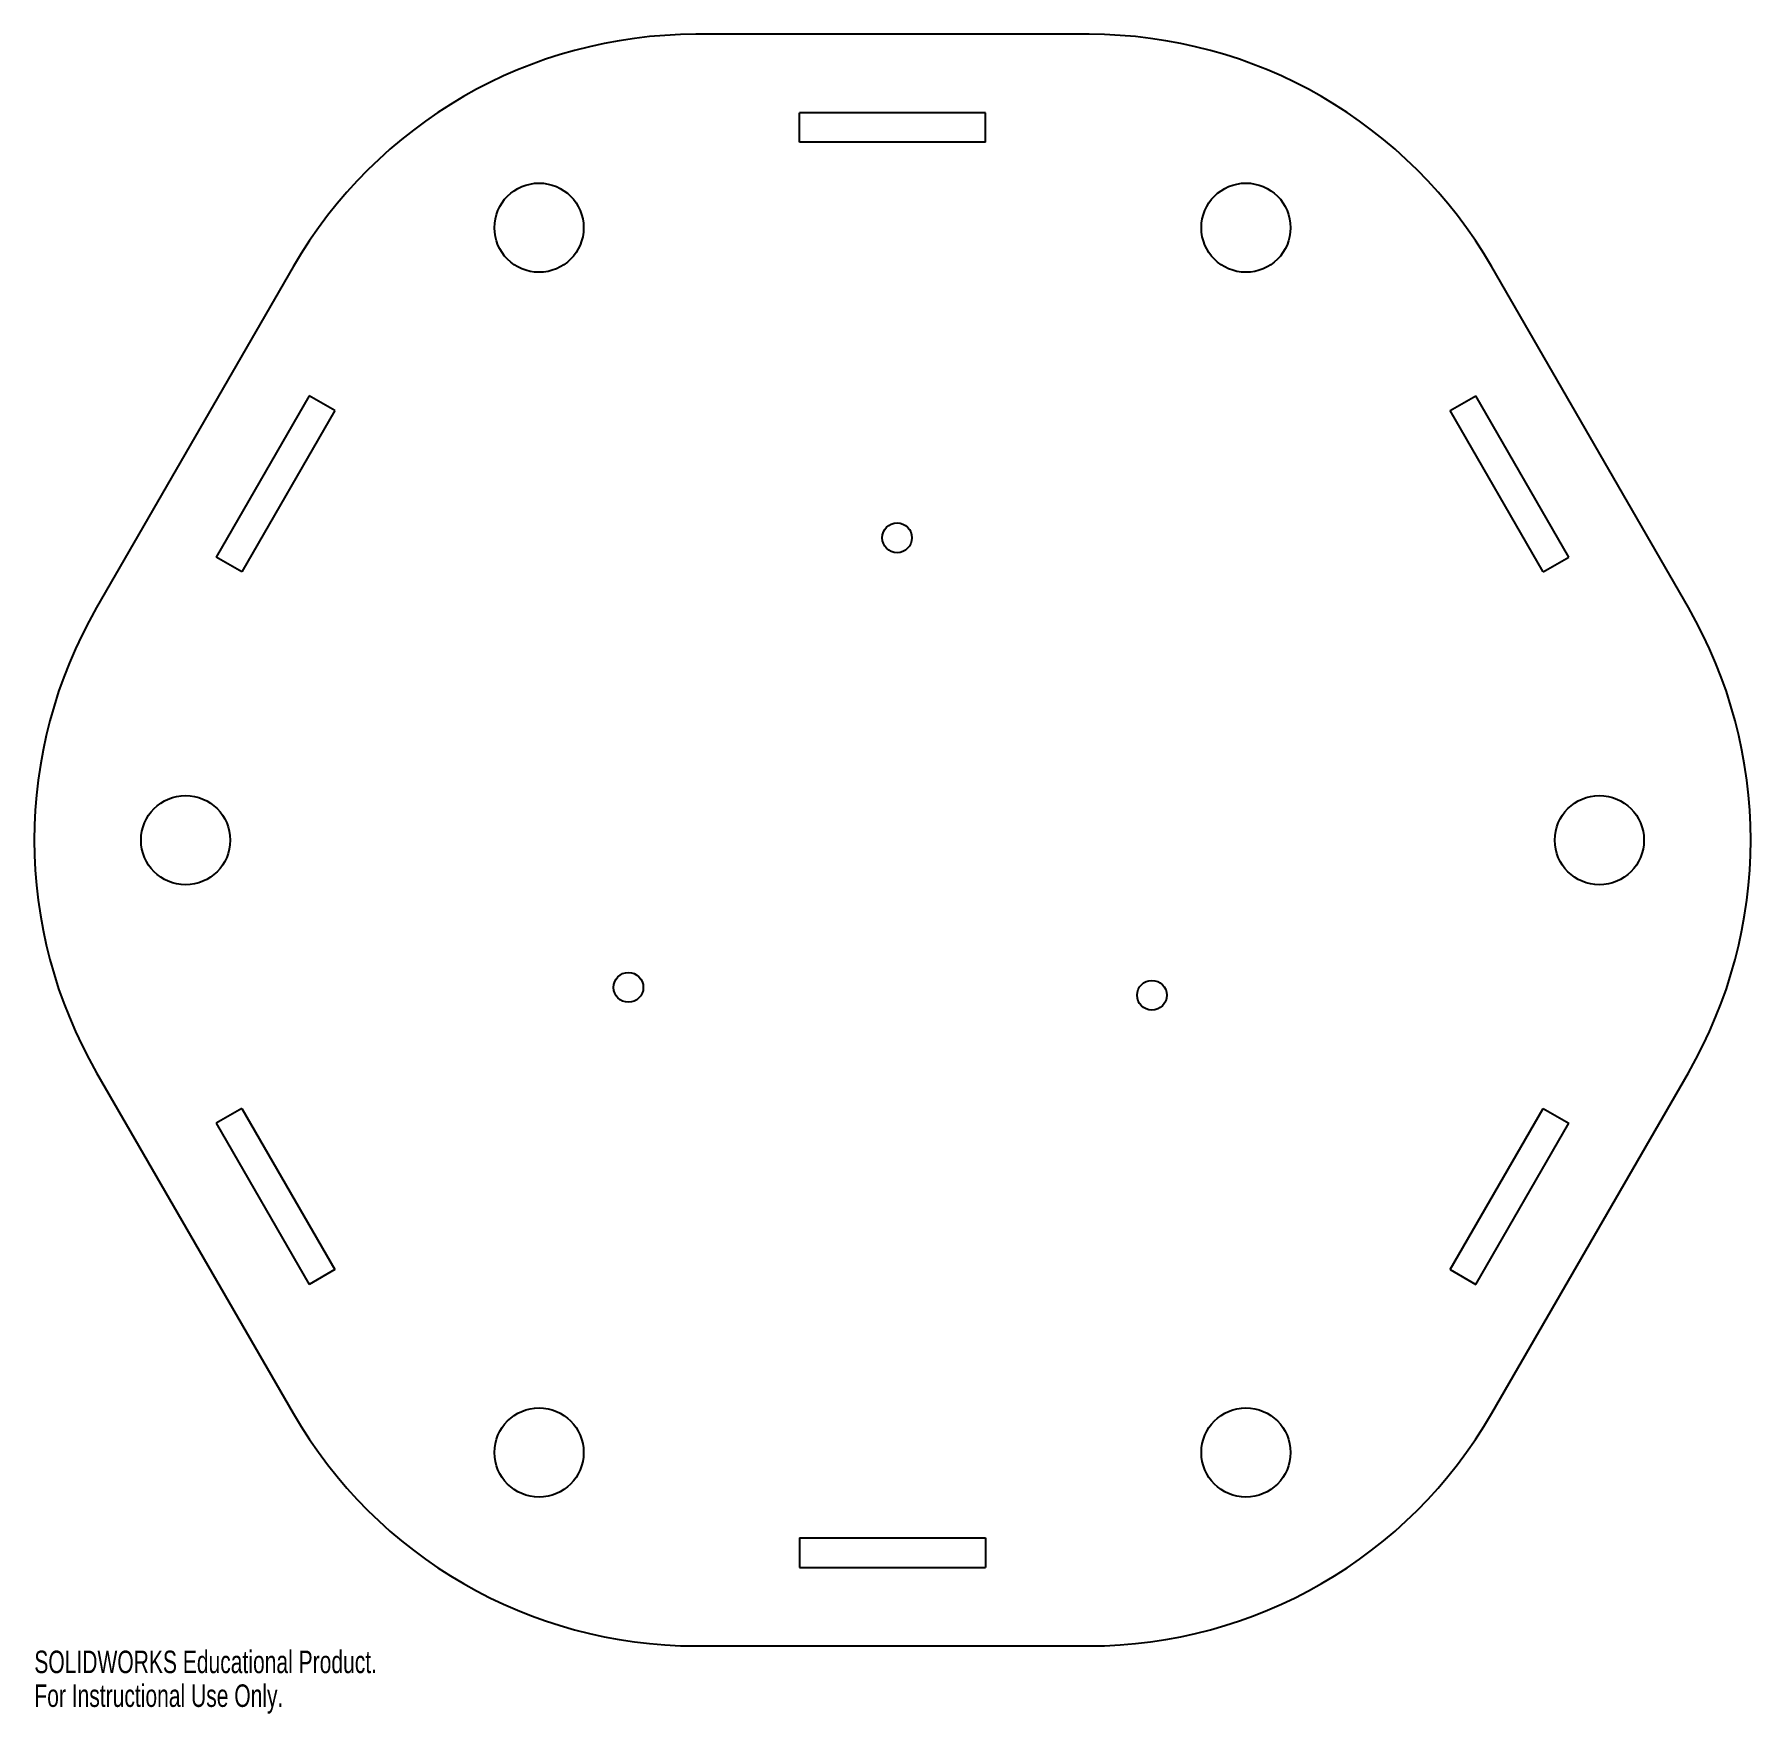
# Model space of a CAD drawing. Header units: millimetres. Extents: x -185 to 185, y -188 to 173.
import ezdxf

# ---------------------------------------------------------------- set-up
doc = ezdxf.new("R2010")
doc.units = ezdxf.units.MM
doc.styles.add('SLDTEXTSTYLE0', font='TXT', dxfattribs={"width": 0.7})

msp = doc.modelspace()

# ---------------------------------------------------------------- linework, layer by layer
at = {"color": 7, "linetype": 'Continuous', "lineweight": 25}
for p, q in [((42.26, 173.21), (-42.26, 173.21)), ((20, 156.35), (-20, 156.35)), ((-20, 150), (-20, 156.35)), ((20, 150), (20, 156.35)), ((20, 150), (-20, 150)), ((-128.87, 123.21), (-171.13, 50)), ((171.13, 50), (128.87, 123.21)), ((-125.4, 95.5), (-145.4, 60.85)), ((-119.9, 92.32), (-139.9, 57.68)), ((-119.9, 92.32), (-125.4, 95.5)), ((119.9, 92.32), (125.4, 95.5)), ((139.9, 57.68), (119.9, 92.32)), ((145.4, 60.85), (125.4, 95.5)), ((-139.9, 57.68), (-145.4, 60.85)), ((139.9, 57.68), (145.4, 60.85)), ((-171.13, -50), (-128.87, -123.21)), ((128.87, -123.21), (171.13, -50)), ((-139.9, -57.68), (-145.4, -60.85)), ((-139.9, -57.68), (-119.9, -92.32)), ((119.9, -92.32), (139.9, -57.68)), ((139.9, -57.68), (145.4, -60.85)), ((-145.4, -60.85), (-125.4, -95.5)), ((125.4, -95.5), (145.4, -60.85)), ((-119.9, -92.32), (-125.4, -95.5)), ((119.9, -92.32), (125.4, -95.5)), ((-20, -150), (20, -150)), ((-20, -150), (-20, -156.35)), ((20, -150), (20, -156.35)), ((-20, -156.35), (20, -156.35)), ((-42.26, -173.21), (42.26, -173.21))]:
    msp.add_line(p, q, dxfattribs=at)
for centre, radius in [((-76, 131.64), 9.59), ((76, 131.64), 9.59), ((0.98, 64.99), 3.2), ((-152, 0), 9.59), ((152, 0), 9.59), ((-56.78, -31.65), 3.2), ((55.79, -33.35), 3.2), ((-76, -131.64), 9.59), ((76, -131.64), 9.59)]:
    msp.add_circle(centre, radius, dxfattribs=at)
for centre, start, end in [((-42.26, 73.21), 90, 150), ((42.26, 73.21), 30, 90), ((-84.53, 0), 150, 210), ((84.53, 0), 330, 30), ((-42.26, -73.21), 210, 270), ((42.26, -73.21), 270, 330)]:
    msp.add_arc(centre, 100, start, end, dxfattribs=at)

# ---------------------------------------------------------------- texts
at = {"color": 7, "linetype": 'Continuous', "char_height": 4.8336, "attachment_point": 1, "style": 'SLDTEXTSTYLE0'}
for s, insert in [('SOLIDWORKS Educational Product.', (-184.53, -174.22)), ('For Instructional Use Only.', (-184.53, -181.48))]:
    msp.add_mtext(s, dxfattribs=dict(at, insert=insert))

doc.saveas('drawing.dxf')
